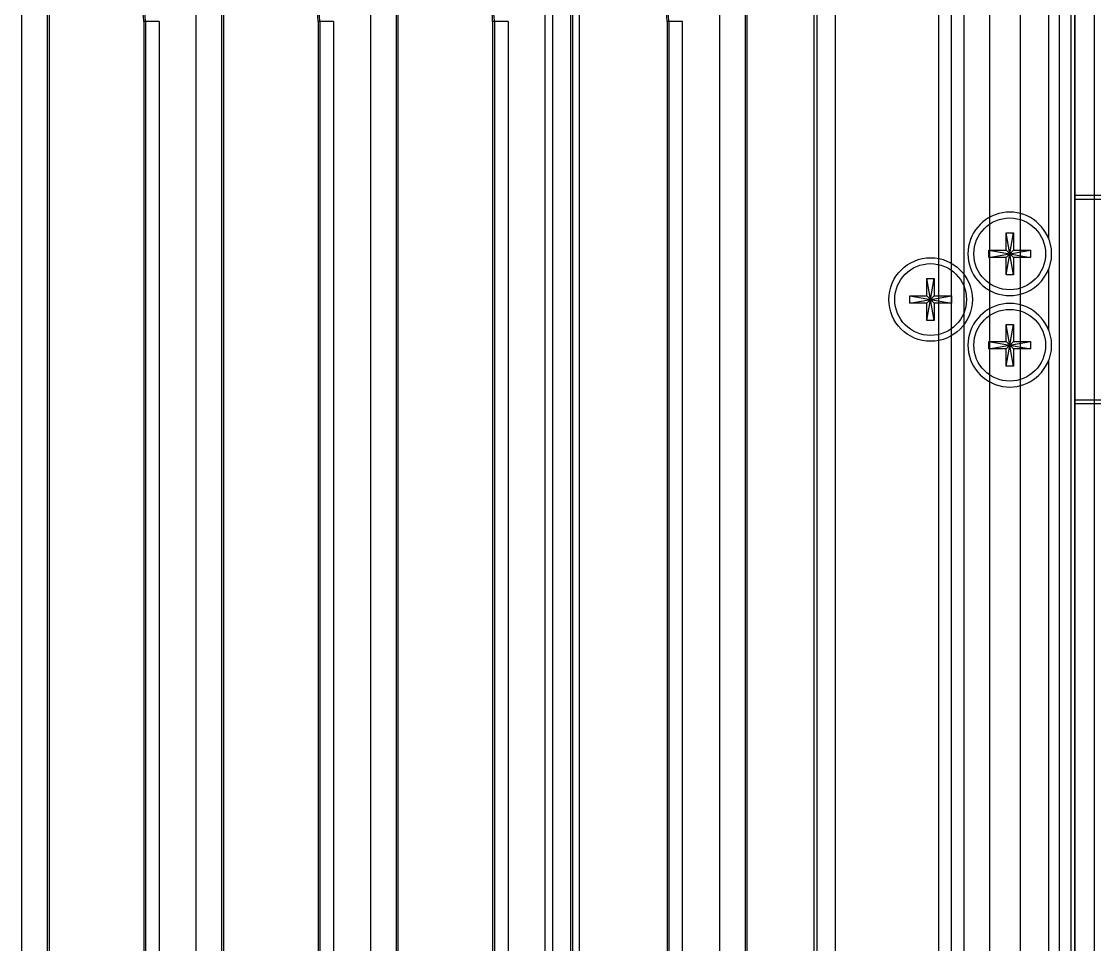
# Model space of a CAD drawing. Header units: millimetres. Extents: x -3132 to 28633, y 682 to 5849.
# Drawn here: x 23478.7 to 23560.9, y 3935.7 to 4006.4 of the extents above; entities that cross this region are included whole.
import ezdxf

# ---------------------------------------------------------------- set-up
doc = ezdxf.new("R2010")
doc.units = ezdxf.units.MM

# ---------------------------------------------------------------- blocks, each defined once
blk = doc.blocks.new('rtjg')
at = {"linetype": 'Continuous'}
for p, q in [((18239.389, 1763.809), (18239.389, 2763.809)), ((18739.389, 1763.809), (18739.389, 2763.809)), ((18657.16, 2742.309), (18657.16, 2518.723)), ((18659.153, 2519.789), (18659.153, 2742.309)), ((18670.53, 2742.309), (18670.53, 2518.723)), ((18672.523, 2519.789), (18672.523, 2742.309)), ((18683.9, 2741.921), (18683.9, 2518.723)), ((18685.893, 2519.789), (18685.893, 2740.747)), ((18737.575, 2736.118), (18737.575, 2527.121)), ((18737.867, 2527.121), (18737.867, 2736.081)), ((18697.27, 2729.429), (18697.27, 2518.723)), ((18699.263, 2519.789), (18699.263, 2727.436)), ((18733.697, 2726.034), (18733.697, 2530.635)), ((18736.695, 2526.713), (18736.695, 2726.034)), ((18731.368, 2531.98), (18731.368, 2723.705)), ((18729.369, 2721.608), (18729.369, 2533.212)), ((18710.64, 2718.18), (18710.64, 2518.723)), ((18712.633, 2519.789), (18712.633, 2714.066)), ((18717.889, 2706.324), (18717.889, 2528.831)), ((18727.423, 2697.011), (18727.423, 2534.29)), ((18728.423, 2534.829), (18728.423, 2697.011)), ((18659.298, 2584.218), (18659.298, 2693.406)), ((18672.668, 2584.218), (18672.668, 2693.406)), ((18686.038, 2584.218), (18686.038, 2693.406)), ((18699.408, 2584.218), (18699.408, 2693.406)), ((18712.778, 2584.218), (18712.778, 2693.406)), ((18718.12, 2689.128), (18718.12, 2450.198)), ((18719.541, 2445.33), (18719.541, 2689.128)), ((18666.525, 2684.513), (18666.525, 2593.106)), ((18667.713, 2684.513), (18666.525, 2684.513)), ((18666.659, 2684.513), (18666.659, 2593.106)), ((18667.713, 2684.513), (18667.713, 2593.106)), ((18679.895, 2684.513), (18679.895, 2593.106)), ((18681.083, 2684.513), (18679.895, 2684.513)), ((18680.029, 2684.513), (18680.029, 2593.106)), ((18681.083, 2684.513), (18681.083, 2593.106)), ((18693.265, 2684.513), (18693.265, 2593.106)), ((18694.453, 2684.513), (18693.265, 2684.513)), ((18693.399, 2684.513), (18693.399, 2593.106)), ((18694.453, 2684.513), (18694.453, 2593.106)), ((18706.635, 2684.513), (18706.635, 2593.106)), ((18707.823, 2684.513), (18706.635, 2684.513)), ((18706.769, 2684.513), (18706.769, 2593.106)), ((18707.823, 2593.106), (18707.823, 2684.513))]:
    blk.add_line(p, q, dxfattribs=at)
for centre, radius, end in [((18662.525, 2684.513), 4, 45.00069), ((18662.525, 2684.513), 4.134, 45), ((18675.895, 2684.513), 4, 45.00069), ((18675.895, 2684.513), 4.134, 45), ((18689.265, 2684.513), 4, 45.00069), ((18689.265, 2684.513), 4.134, 45), ((18702.635, 2684.513), 4, 45.00069), ((18702.635, 2684.513), 4.134, 45)]:
    blk.add_arc(centre, radius, 0, end, dxfattribs=at)
blk = doc.blocks.new('*U107')
blk.add_blockref('rtjg', (-18489.389, -2267.309))
blk = doc.blocks.new('*U108')
at = {"color": 0, "linetype": 'ByBlock', "lineweight": -2, "transparency": 16777216}
for p in [(0, 1000), (500, 1000)]:
    blk.add_blockref('*U107', p, dxfattribs=at)
blk = doc.blocks.new('hfnv')
at = {"color": 114, "linetype": 'Continuous', "true_color": 0x139b48}
for p, q in [((20749.476, 6507.585), (20749.476, 7504.585)), ((20751.476, 7504.585), (20751.476, 6507.585)), ((20787.476, 7410.699), (20787.476, 7504.585)), ((20789.476, 7504.585), (20789.476, 6507.585)), ((20789.476, 7414.085), (20797.476, 7414.085)), ((20789.476, 7413.785), (20797.476, 7413.785)), ((20784.196, 7407.985), (20784.756, 7411.185)), ((20784.196, 7409.865), (20784.196, 7411.185)), ((20784.756, 7407.985), (20784.196, 7411.185)), ((20784.196, 7411.185), (20784.756, 7411.185)), ((20784.756, 7411.185), (20784.756, 7409.865)), ((20782.876, 7409.305), (20782.876, 7409.865)), ((20782.876, 7409.305), (20786.076, 7409.865)), ((20782.876, 7409.865), (20784.196, 7409.865)), ((20782.876, 7409.865), (20786.076, 7409.305)), ((20784.196, 7409.305), (20784.756, 7409.865)), ((20784.756, 7409.305), (20784.196, 7409.865)), ((20784.756, 7409.865), (20786.076, 7409.865)), ((20786.076, 7409.865), (20786.076, 7409.305)), ((20784.196, 7409.305), (20782.876, 7409.305)), ((20784.196, 7407.985), (20784.196, 7409.305)), ((20784.756, 7409.305), (20784.756, 7407.985)), ((20786.076, 7409.305), (20784.756, 7409.305)), ((20787.476, 7403.699), (20787.476, 7408.472)), ((20778.134, 7404.485), (20778.694, 7407.685)), ((20778.134, 7406.365), (20778.134, 7407.685)), ((20778.694, 7404.485), (20778.134, 7407.685)), ((20778.134, 7407.685), (20778.694, 7407.685)), ((20778.694, 7407.685), (20778.694, 7406.365)), ((20784.756, 7407.985), (20784.196, 7407.985)), ((20776.814, 7405.805), (20776.814, 7406.365)), ((20776.814, 7405.805), (20780.014, 7406.365)), ((20776.814, 7406.365), (20778.134, 7406.365)), ((20776.814, 7406.365), (20780.014, 7405.805)), ((20778.134, 7405.805), (20776.814, 7405.805)), ((20778.134, 7405.805), (20778.694, 7406.365)), ((20778.694, 7405.805), (20778.134, 7406.365)), ((20778.134, 7404.485), (20778.134, 7405.805)), ((20778.694, 7406.365), (20780.014, 7406.365)), ((20778.694, 7405.805), (20778.694, 7404.485)), ((20780.014, 7405.805), (20778.694, 7405.805)), ((20780.014, 7406.365), (20780.014, 7405.805)), ((20778.694, 7404.485), (20778.134, 7404.485)), ((20784.196, 7400.985), (20784.756, 7404.185)), ((20784.196, 7402.865), (20784.196, 7404.185)), ((20784.756, 7400.985), (20784.196, 7404.185)), ((20784.196, 7404.185), (20784.756, 7404.185)), ((20784.756, 7404.185), (20784.756, 7402.865)), ((20782.876, 7402.305), (20782.876, 7402.865)), ((20782.876, 7402.305), (20786.076, 7402.865)), ((20782.876, 7402.865), (20784.196, 7402.865)), ((20782.876, 7402.865), (20786.076, 7402.305)), ((20784.196, 7402.305), (20782.876, 7402.305)), ((20784.196, 7402.305), (20784.756, 7402.865)), ((20784.756, 7402.305), (20784.196, 7402.865)), ((20784.196, 7400.985), (20784.196, 7402.305)), ((20784.756, 7402.865), (20786.076, 7402.865)), ((20784.756, 7402.305), (20784.756, 7400.985)), ((20786.076, 7402.305), (20784.756, 7402.305)), ((20786.076, 7402.865), (20786.076, 7402.305)), ((20787.476, 6610.699), (20787.476, 7401.472)), ((20784.756, 7400.985), (20784.196, 7400.985)), ((20797.476, 7398.385), (20789.476, 7398.385)), ((20797.476, 7398.085), (20789.476, 7398.085))]:
    blk.add_line(p, q, dxfattribs=at)
for points in [[(20787.476, 7410.699), (20787.645, 7409.976), (20787.645, 7409.194), (20787.476, 7408.472)], [(20787.476, 7403.699), (20787.645, 7402.976), (20787.645, 7402.194), (20787.476, 7401.472)]]:
    blk.add_lwpolyline(points, dxfattribs=at)
for centre, radius in [((20784.476, 7409.585), 2.75), ((20778.414, 7406.085), 3.2), ((20778.414, 7406.085), 2.75), ((20784.476, 7402.585), 2.75)]:
    blk.add_circle(centre, radius, dxfattribs=at)
for centre in [(20784.476, 7409.585), (20784.476, 7402.585)]:
    blk.add_arc(centre, 3.2, 20.36413, 339.63587, dxfattribs=at)
blk = doc.blocks.new('*U116')
blk.add_blockref('hfnv', (-20547.976, -7013.085))
blk = doc.blocks.new('*U117')
at = {"color": 0, "linetype": 'ByBlock', "lineweight": -2, "transparency": 16777216}
blk.add_blockref('*U116', (0, 1000), dxfattribs=at)

msp = doc.modelspace()

# ---------------------------------------------------------------- block references
for name, p in [('*U117', (23317.901, 2592.128)), ('*U108', (23310.901, 2589.228))]:
    msp.add_blockref(name, p)

doc.saveas('drawing.dxf')
